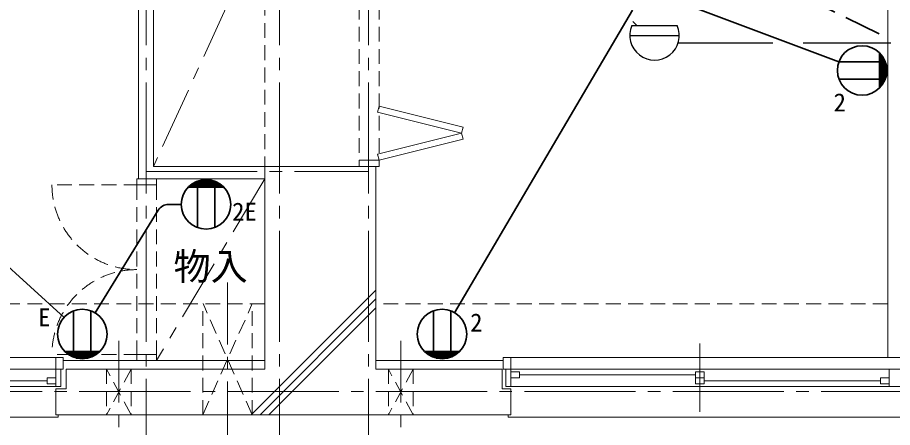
# Model space of a CAD drawing. Units: millimetres at full size, sheet at 1:50; details may follow other scales. Extents: x -9674 to 9699, y -6794 to 6791.
# Drawn here: x 762 to 4301, y -2224 to -565 of the extents above; entities that cross this region are included whole.
import ezdxf
from ezdxf.enums import TextEntityAlignment as Align

# ---------------------------------------------------------------- set-up
doc = ezdxf.new("R2010")
doc.units = ezdxf.units.MM
doc.header["$LTSCALE"] = 50
for name, pattern in [('CHAIN1', [8, 5, -1, 1, -1]), ('CHAIN2', [12, 9, -1, 1, -1]), ('DASHED1', [1.8, 1.2, -0.6]), ('DASHED3', [4, 3, -1])]:
    doc.linetypes.add(name, pattern=pattern)
for name, color, linetype, lineweight in [('1-0_芯', 134, 'CHAIN2', 9), ('1-1_躯体', 134, 'Continuous', 9), ('1-2_間仕切', 134, 'Continuous', 9), ('1-3_建具', 134, 'Continuous', 9), ('1-7_その他', 134, 'DASHED1', 9), ('1-8_ハッチ', 134, 'Continuous', 9), ('1-C_梁', 134, 'DASHED1', 9), ('2-0_芯', 2, 'Continuous', 35), ('3-3', 1, 'Continuous', 25), ('3-E', 3, 'Continuous', 35)]:
    doc.layers.add(name, color=color, linetype=linetype, lineweight=lineweight)
doc.layers.add('1-A_文字', color=134, linetype='Continuous')
doc.styles.add('ＭＳ ゴシック', font='')
doc.styles.get('ＭＳ ゴシック').set_extended_font_data('MS Gothic')

msp = doc.modelspace()

# ---------------------------------------------------------------- linework, layer by layer
at = {"layer": '1-0_芯'}
for p, q in [((1822.31, 5172.07), (1822.31, -3677.93)), ((1282.31, -3677.93), (1282.31, 1122.07)), ((2182.31, -3677.93), (2182.31, 1122.07)), ((1282.31, -1187.93), (2182.31, -1187.93)), ((-8587.69, -2077.93), (8317.31, -2077.93))]:
    msp.add_line(p, q, dxfattribs=at)
at = {"layer": '1-1_躯体'}
for p, q in [((1762.31, -1167.93), (2212.31, -1167.93)), ((1762.31, -1167.93), (1762.31, -1987.93)), ((2212.31, -1167.93), (2212.31, -1987.93)), ((959.31, -2067.93), (959.31, -1987.93)), ((959.31, -1987.93), (1762.31, -1987.93)), ((2212.31, -1987.93), (2722.31, -1987.93)), ((2722.31, -2067.93), (2722.31, -1987.93)), ((917.31, -2067.93), (917.31, -2172.93)), ((959.31, -2067.93), (917.31, -2067.93)), ((2722.31, -2067.93), (2757.31, -2067.93)), ((2757.31, -2067.93), (2757.31, -2172.93)), ((917.31, -2172.93), (2757.31, -2172.93))]:
    msp.add_line(p, q, dxfattribs=at)
at = {"layer": '1-2_間仕切'}
for p, q in [((1252.31, -1217.93), (1252.31, 1152.07)), ((4282.31, -1940.93), (4282.31, 1092.07)), ((1312.31, -1167.93), (1312.31, 492.07)), ((1312.31, -1167.93), (1762.31, -1167.93)), ((1252.31, -1217.93), (1762.31, -1217.93))]:
    msp.add_line(p, q, dxfattribs=at)
at = {"layer": '1-3_建具', "linetype": 'DASHED1'}
for p, q in [((2144.81, 207.07), (2144.81, -1142.93)), ((2224.81, 207.07), (2224.81, -1142.93)), ((1252.31, -1242.43), (901.81, -1242.43)), ((1244.81, -1242.43), (1244.81, -1928.43)), ((1324.81, -1242.43), (1324.81, -1928.43)), ((1252.31, -1928.43), (901.81, -1928.43))]:
    msp.add_line(p, q, dxfattribs=at)
at = {"layer": '1-3_建具'}
for p, q in [((2218.75, -948.91), (2224.81, -924.65)), ((2218.75, -948.91), (2558.3, -1033.79)), ((2564.36, -1009.54), (2224.81, -924.65)), ((2558.3, -1033.79), (2564.36, -1009.54)), ((2218.75, -1118.68), (2558.3, -1033.79)), ((2564.36, -1058.05), (2224.81, -1142.93)), ((2558.3, -1033.79), (2564.36, -1058.05)), ((2218.75, -1118.68), (2224.81, -1142.93)), ((2224.81, -1142.93), (2144.81, -1142.93)), ((2144.81, -1167.93), (2144.81, -1142.93)), ((2224.81, -1167.93), (2224.81, -1142.93)), ((2224.81, -1167.93), (2144.81, -1167.93)), ((1324.81, -1217.93), (1244.81, -1217.93)), ((1324.81, -1242.43), (1324.81, -1217.93)), ((3522.31, -2161.41), (3522.31, -1884.46)), ((-2592.69, -1940.93), (917.31, -1940.93)), ((947.31, -1940.93), (917.31, -1940.93)), ((917.31, -1940.93), (917.31, -1987.93)), ((947.31, -1940.93), (947.31, -1941.97)), ((947.31, -1940.93), (947.31, -1987.93)), ((1324.81, -1928.43), (1244.81, -1928.43)), ((1244.81, -1952.93), (1244.81, -1928.43)), ((1324.81, -1952.93), (1324.81, -1928.43)), ((2727.31, -1940.93), (2727.31, -1987.93)), ((2727.31, -1940.93), (2727.31, -1941.97)), ((2757.31, -1940.93), (5867.31, -1940.93)), ((1324.81, -1952.93), (1244.81, -1952.93)), ((902.31, -1987.93), (-797.69, -1987.93)), ((902.31, -1987.93), (917.31, -1987.93)), ((917.31, -1987.93), (917.31, -2057.93)), ((947.31, -1987.93), (917.31, -1987.93)), ((937.31, -2057.93), (937.31, -1987.93)), ((2727.31, -1987.93), (2757.31, -1987.93)), ((2737.31, -2057.93), (2737.31, -1987.93)), ((2757.31, -1987.93), (2757.31, -2057.93)), ((2772.31, -1987.93), (2757.31, -1987.93)), ((2792.31, -1998.93), (2757.31, -1998.93)), ((4272.31, -1987.93), (2772.31, -1987.93)), ((2792.31, -1998.93), (2792.31, -2022.93)), ((3504.81, -2010.93), (2792.31, -2010.93)), ((3539.81, -1998.93), (3504.81, -1998.93)), ((3504.81, -1998.93), (3504.81, -2046.93)), ((3539.81, -1998.93), (3539.81, -2046.93)), ((4352.31, -1987.93), (4272.31, -1987.93)), ((4287.31, -2057.93), (4287.31, -1987.93)), ((882.31, -2034.93), (69.81, -2034.93)), ((882.31, -2046.93), (882.31, -2022.93)), ((882.31, -2022.93), (917.31, -2022.93)), ((882.31, -2046.93), (917.31, -2046.93)), ((2792.31, -2022.93), (2757.31, -2022.93)), ((3539.81, -2022.93), (3504.81, -2022.93)), ((3539.81, -2046.93), (3504.81, -2046.93)), ((4252.31, -2034.93), (3539.81, -2034.93)), ((4252.31, -2046.93), (4252.31, -2022.93)), ((4252.31, -2022.93), (4287.31, -2022.93)), ((4252.31, -2046.93), (4287.31, -2046.93)), ((902.31, -2057.93), (-797.69, -2057.93)), ((937.31, -2057.93), (902.31, -2057.93)), ((2737.31, -2057.93), (2772.31, -2057.93)), ((4272.31, -2057.93), (2772.31, -2057.93)), ((4272.31, -2057.93), (4352.31, -2057.93)), ((-2602.69, -2182.93), (927.31, -2182.93)), ((927.31, -2172.93), (927.31, -2182.93)), ((2747.31, -2172.93), (2747.31, -2182.93)), ((2747.31, -2182.93), (5877.31, -2182.93))]:
    msp.add_line(p, q, dxfattribs=at)
for points in [[(1324.81, -1242.43), (1244.81, -1242.43), (1244.81, -1217.93)], [(2727.31, -1940.93), (2757.31, -1940.93), (2757.31, -1987.93)]]:
    msp.add_lwpolyline(points, dxfattribs=at)
at = {"layer": '1-3_建具', "linetype": 'DASHED1'}
for centre, start, end in [((1244.81, -1242.43), 180, 270), ((1244.81, -1928.43), 90, 180)]:
    msp.add_arc(centre, 343, start, end, dxfattribs=at)
at = {"layer": '1-7_その他', "linetype": 'CHAIN1'}
for p, q in [((1952.31, 232.07), (1312.31, -1167.93)), ((1762.31, -1217.93), (1324.81, -1952.93)), ((1612.31, -2287.93), (1612.31, -1622.93)), ((1172.31, -1872.93), (1172.31, -2272.93)), ((2312.31, -1872.93), (2312.31, -2272.93))]:
    msp.add_line(p, q, dxfattribs=at)
at = {"layer": '1-7_その他'}
for p, q in [((1511.73, -2172.93), (1712.11, -1722.93)), ((1511.73, -2172.93), (1511.73, -1722.93)), ((1711.73, -2172.93), (1512.9, -1722.93)), ((1711.73, -2172.93), (1711.73, -1722.93)), ((1222.31, -1987.93), (1122.31, -2172.93)), ((1122.31, -1987.93), (1122.31, -2172.93)), ((2262.31, -1987.93), (2262.31, -2172.93)), ((2362.31, -1987.93), (2262.31, -2172.93)), ((2362.31, -2172.93), (2262.31, -1987.93)), ((2362.31, -1987.93), (2362.31, -2172.93))]:
    msp.add_line(p, q, dxfattribs=at)
msp.add_lwpolyline([(1222.31, -1987.93), (1222.31, -2172.93), (1122.31, -1987.93)], dxfattribs=at)
at = {"layer": '1-8_ハッチ'}
for p, q in [((1708.12, -2172.93), (2212.31, -1668.75)), ((1743.48, -2172.93), (2212.31, -1704.1)), ((1778.83, -2172.93), (2212.31, -1739.46)), ((947.31, -1952.93), (1762.31, -1952.93)), ((2212.31, -1952.93), (2727.31, -1952.93))]:
    msp.add_line(p, q, dxfattribs=at)
at = {"layer": '1-C_梁'}
for p, q in [((1762.31, 492.07), (1762.31, -1167.93)), ((1762.31, -1723.78), (-2737.69, -1723.78)), ((4282.31, -1723.78), (2212.31, -1723.78))]:
    msp.add_line(p, q, dxfattribs=at)
at = {"layer": '2-0_芯'}
for p, q in [((950.56, -1778.77), (-774.38, -209.75)), ((3393.84, -484.11), (4084.89, -744.43)), ((3249.61, -535.08), (2530.2, -1759.83)), ((4248.5, -851.11), (4248.5, -708.28)), ((4251.5, -848.04), (4251.5, -711.35)), ((4257.5, -841), (4257.5, -718.38)), ((4263.5, -832.37), (4263.5, -727.02)), ((4269.5, -821.16), (4269.5, -738.23)), ((4272.18, -744.69), (4084.79, -744.69)), ((4275.5, -804.01), (4275.5, -755.37)), ((4272.18, -814.69), (4084.79, -814.69)), ((1577.64, -1236.52), (1472.28, -1236.52)), ((1566.43, -1230.52), (1483.5, -1230.52)), ((1489.96, -1227.84), (1489.96, -1415.23)), ((1549.28, -1224.52), (1500.64, -1224.52)), ((1559.96, -1227.84), (1559.96, -1415.23)), ((1596.38, -1251.52), (1453.55, -1251.52)), ((1593.3, -1248.52), (1456.62, -1248.52)), ((1586.27, -1242.52), (1463.65, -1242.52)), ((1374.12, -1321.53), (1424.94, -1321.53)), ((1331.49, -1345.4), (1076.83, -1760.8)), ((989.55, -1939.77), (989.55, -1752.38)), ((1059.55, -1939.77), (1059.55, -1752.38)), ((2444.54, -1939.77), (2444.54, -1752.38)), ((2514.54, -1939.77), (2514.54, -1752.38)), ((1095.97, -1916.09), (953.14, -1916.09)), ((1092.9, -1919.09), (956.21, -1919.09)), ((1085.86, -1925.09), (963.24, -1925.09)), ((1077.23, -1931.09), (971.88, -1931.09)), ((1066.02, -1937.09), (983.09, -1937.09)), ((1048.88, -1943.09), (1000.23, -1943.09)), ((2550.96, -1916.09), (2408.13, -1916.09)), ((2547.89, -1919.09), (2411.2, -1919.09)), ((2540.85, -1925.09), (2418.23, -1925.09)), ((2532.22, -1931.09), (2426.86, -1931.09)), ((2521.01, -1937.09), (2438.08, -1937.09)), ((2503.86, -1943.09), (2455.22, -1943.09))]:
    msp.add_line(p, q, dxfattribs=at)
for centre in [(4178.48, -779.69), (1524.96, -1321.53), (1024.55, -1846.07), (2479.54, -1846.07)]:
    msp.add_circle(centre, 100.02, dxfattribs=at)
msp.add_arc((1374.12, -1371.53), 50, 90, 148.48934, dxfattribs=at)
at = {"layer": '3-3'}
for p, q in [((3247.5, -597.98), (3430.87, -597.98)), ((3250.43, -581.85), (3267.05, -597.98)), ((3239.17, -637.99), (3439.21, -637.99)), ((3434.61, -668), (3816.91, -668)), ((3939.51, -668), (4294.73, -668))]:
    msp.add_line(p, q, dxfattribs=at)
msp.add_arc((3339.19, -637.98), 100.03, 156.4305, 23.56947, dxfattribs=at)
at = {"layer": '3-E', "linetype": 'DASHED3'}
msp.add_line((4247.6, -631), (3349.79, -193.99), dxfattribs=at)

# ---------------------------------------------------------------- texts
at = {"layer": '1-A_文字', "style": 'ＭＳ ゴシック'}
msp.add_text('物入', height=110, dxfattribs=at).set_placement((1393.56, -1660.43), align=Align.BOTTOM_LEFT)
at = {"layer": '2-0_芯', "color": 7, "style": 'ＭＳ ゴシック'}
for s, p in [('2', (4063.06, -967.39)), ('2E', (1630.52, -1409.36)), ('E', (845.78, -1837.29)), ('2', (2593.31, -1858.1))]:
    msp.add_text(s, height=73.31, dxfattribs=at).set_placement(p, align=Align.BOTTOM_LEFT)

doc.saveas('drawing.dxf')
